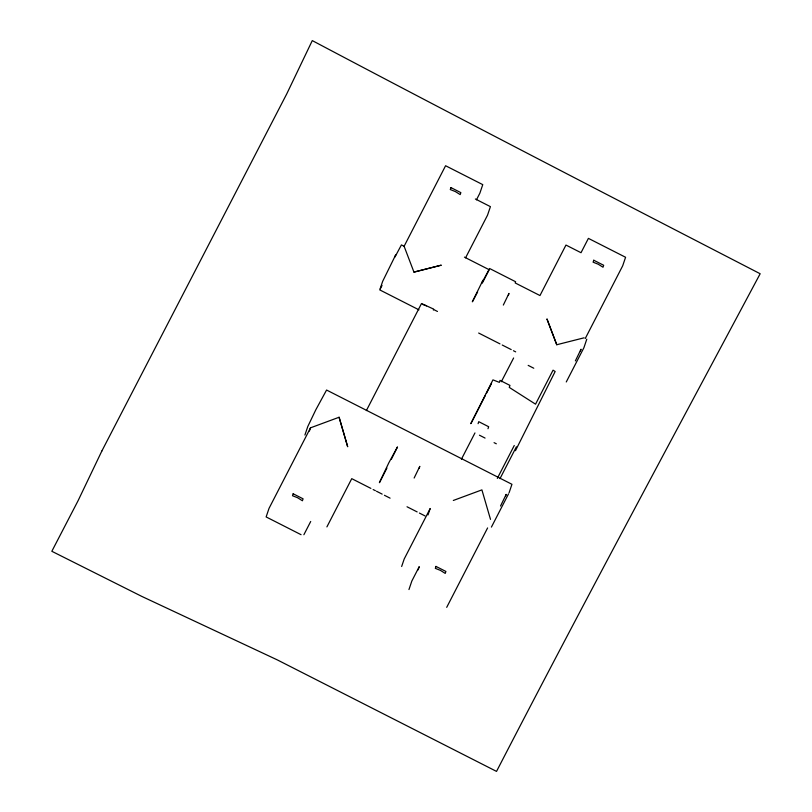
<?xml version="1.0" encoding="UTF-8"?>
<svg xmlns="http://www.w3.org/2000/svg" width="812" height="812" viewBox="0 0 812 812"><rect width="100%" height="100%" fill="white"/><g stroke="black" fill="none" stroke-linecap="round" stroke-linejoin="round"><path stroke-width="1.22" d="M304.916 435.029L307.809 426.473L315.807 409.806L326.576 390.034L511.946 484.297L509.053 492.854M309.413 431.05L310.499 427.833L339.101 417.246L347.678 446.742L339.081 417.246M433.344 309.991L433.527 309.463L437.455 311.463M414.14 478.035L419.804 466.362L419.144 468.321M401.656 566.492L404.193 559.001L430.187 508.515L428.015 514.93M503.328 305.068L508.992 293.396L508.332 295.345M408.954 589.563L411.846 581.006L419.236 566.654L418.15 569.862M478.085 423.681L478.755 421.682L488.672 426.726L487.992 428.716M513.62 357.98L501.308 381.741M500.517 506.038L506.191 494.366L505.521 496.315M575.363 360.914L581.037 349.241L580.367 351.2M586.792 339.183L583.899 347.739L566.268 381.965M391.384 459.196L397.494 446.935L388.796 462.85L379.407 482.693L386.918 468.118M380.331 288.798L382.036 285.489M310.499 427.833L269.026 508.373L266.133 516.929L301.059 534.692M413.947 272.121L441.292 265.179L413.947 272.101L404.112 246.269L445.585 165.739L482.764 184.639L479.862 193.195L476.451 199.823M366.364 410.608L421.499 303.536L433.649 309.098M303.881 534.732L310.702 521.487M326.901 526.897L351.748 478.654L370.881 488.388M465.57 257.83L487.525 215.2L490.418 206.644L475.375 198.991M482.257 283.185L489.189 269.726L464.423 257.13M485.2 395.748L470.828 423.671L492.945 379.874L499.36 382.361L500.04 380.371L509.946 385.406L509.266 387.405L535.544 404.173L553.063 370.17L555.154 371.51L515.458 450.701M486.358 393.515L491.534 383.467M461.399 459.257L474.959 432.928M497.32 478.4L514.27 445.483M499.989 478.644L516.371 446.823M446.701 607.356L487.606 527.932M585.249 338.533L622.682 265.828L625.585 257.272L588.406 238.373L581.016 252.715L565.964 245.062L539.97 295.548L515.194 282.952L515.61 281.734L489.606 268.508L482.328 282.119L482.988 280.17L472.34 301.82L477.598 291.985M491.422 527.089L508.485 493.96M453.319 500.466L481.902 489.88L490.499 519.375M556.748 344.745L546.933 318.903L556.768 344.735L584.112 337.812M422.392 304.297L426.462 305.87M404.112 246.269L401.422 244.909L394.997 256.927L395.657 254.968L382.655 281.348L379.762 289.904L418.962 309.839M478.654 333.032L499.969 343.872M502.222 345.019L511.195 349.576M513.438 350.723L515.681 351.86M528.176 365.38L533.778 368.232M479.456 435.212L485.068 438.074M494.072 442.652L496.315 443.788M373.134 489.534L375.388 490.681M376.514 491.25L382.168 494.122M384.431 495.279L390.085 498.152M407.025 506.769L417.155 511.915M419.408 513.062L425.041 515.924M293.162 493.777L292.503 495.726L297.628 497.756L302.409 500.771L303.079 498.812L293.162 493.777M450.944 187.602L450.284 189.551L455.4 191.591L460.191 194.596L460.851 192.637L450.944 187.602M435.983 566.411L435.323 568.359L440.449 570.389L445.23 573.404L445.9 571.445L435.983 566.411M593.765 260.236L593.105 262.185L598.221 264.215L603.011 267.229L603.671 265.27L593.765 260.236M101.825 451.056L78.084 500.689L51.836 551.287L141.674 596.343L277.369 659.923L496.528 771.4C582.681 604.575 671.778 439.353 760.164 273.745C610.604 196.534 461.054 119.313 312.285 40.6L286.758 93.867L101.825 451.056"/></g></svg>
